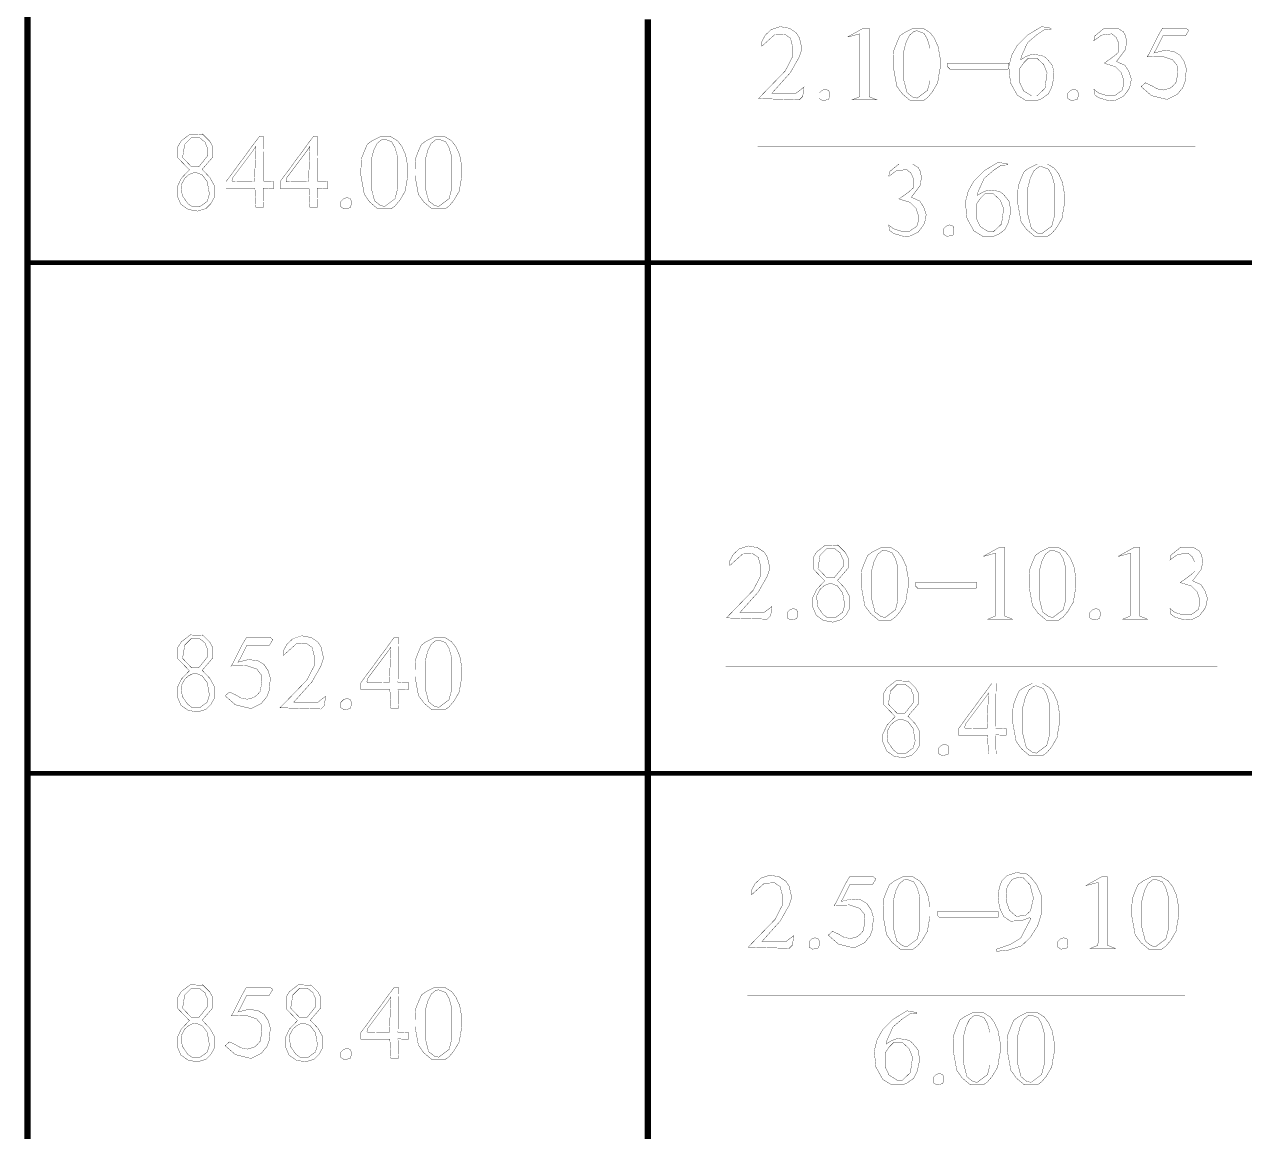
# Model space of a CAD drawing. Extents: x 94 to 452, y -72 to 1042.
# Drawn here: x 146.13 to 185.47, y 486 to 521.7 of the extents above; entities that cross this region are included whole.
import ezdxf

# ---------------------------------------------------------------- set-up
doc = ezdxf.new("R2010")
doc.units = 0
doc.header["$MEASUREMENT"] = 0
doc.layers.add('TREE_LAYER', color=7, linetype='Continuous')

msp = doc.modelspace()

# ---------------------------------------------------------------- linework, layer by layer
at = {"layer": 'TREE_LAYER'}
for points, const_width, elevation in [([(146.22612, 557.107476), (146.22612, 414.894542)], 0.2, 142.212934), ([(146.22612, 521.861332), (146.22612, 514.01873)], 0.2, 7.842602), ([(166.22612, 521.861332), (166.22612, 514.01873)], 0.2, 7.842602), ([(170.796181, 521.569829), (170.49422, 521.624731), (170.205985, 521.528652), (170.013828, 521.350221), (169.904024, 521.144339), (169.904024, 520.993358), (170.315789, 521.363947), (170.6452, 521.377672), (170.823632, 521.254143), (170.892259, 520.993358), (170.892259, 520.650221), (170.658926, 520.19728), (169.79422, 519.305123), (171.111867, 519.263947), (171.221671, 519.37375), (171.262847, 519.675711), (171.015789, 519.483554), (170.315789, 519.483554), (170.233436, 519.483554), (170.823632, 520.142378), (171.111867, 520.650221), (171.153044, 520.77375), (171.19422, 520.89728), (171.19422, 520.924731), (171.166769, 521.034535), (171.125593, 521.212966), (171.111867, 521.267868), (171.015789, 521.418849), (171.002063, 521.432574), (170.796181, 521.569829), (170.796181, 521.569829)], 0.01, 918), ([(173.362847, 521.569829), (173.170691, 521.569829), (172.676573, 521.295319), (172.704024, 521.295319), (173.060887, 521.391398), (173.060887, 521.144339), (173.060887, 519.456103), (173.047161, 519.360025), (172.813828, 519.263947), (173.609906, 519.263947), (173.404024, 519.3463), (173.362847, 519.360025), (173.362847, 519.442378), (173.362847, 521.569829), (173.362847, 521.569829)], 0.01, 918), ([(175.105985, 521.569829), (174.776573, 521.569829), (174.502063, 521.432574), (174.351083, 521.32277), (174.255004, 521.103162), (174.158926, 520.856103), (174.1452, 520.526692), (174.1452, 520.307084), (174.255004, 519.703162), (174.433436, 519.456103), (174.69422, 519.236496), (175.105985, 519.236496), (175.105985, 519.236496), (175.24324, 519.332574), (175.39422, 519.511005), (175.572651, 519.812966), (175.613828, 520.07375), (175.655004, 520.293358), (175.655004, 520.403162), (175.655004, 520.595319), (175.586377, 520.979633), (175.462847, 521.254143), (175.325593, 521.432574), (175.105985, 521.569829), (175.105985, 521.569829)], 0.01, 918), ([(174.886377, 521.487476), (174.913828, 521.487476), (175.133436, 521.405123), (175.24324, 521.212966), (175.325593, 520.924731), (175.325593, 519.881594), (175.24324, 519.565907), (174.913828, 519.318849), (174.776573, 519.3463), (174.584416, 519.49728), (174.474612, 519.92277), (174.474612, 520.814927), (174.556965, 521.130613), (174.666769, 521.350221), (174.817749, 521.47375), (174.886377, 521.487476), (174.886377, 521.487476)], 0.01, 918), ([(179.237357, 521.569829), (178.921671, 521.624731), (178.46873, 521.350221), (178.139318, 521.020809), (177.960887, 520.705123), (177.864808, 520.334535), (177.91971, 519.812966), (178.139318, 519.414927), (178.427553, 519.236496), (178.770691, 519.236496), (178.935396, 519.305123), (179.141279, 519.456103), (179.251083, 519.675711), (179.31971, 519.991398), (179.31971, 520.114927), (179.278534, 520.361986), (179.16873, 520.499241), (179.100102, 520.581594), (179.004024, 520.663947), (178.853044, 520.705123), (178.605985, 520.732574), (178.400102, 520.650221), (178.249122, 520.554143), (178.276573, 520.677672), (178.46873, 521.103162), (178.482455, 521.116888), (178.770691, 521.363947), (179.017749, 521.528652), (179.017749, 521.528652), (179.237357, 521.542378), (179.237357, 521.569829), (179.237357, 521.569829)], 0.01, 918), ([(181.378534, 521.569829), (180.939318, 521.569829), (180.637357, 521.32277), (180.609906, 521.17179), (180.856965, 521.350221), (181.186377, 521.391398), (181.323632, 521.281594), (181.405985, 521.103162), (181.405985, 520.801201), (181.282455, 520.691398), (181.117749, 520.567868), (180.939318, 520.444339), (181.296181, 520.334535), (181.488338, 520.142378), (181.556965, 519.936496), (181.556965, 519.703162), (181.515789, 519.565907), (181.282455, 519.401201), (181.021671, 519.401201), (180.760887, 519.483554), (180.609906, 519.607084), (180.637357, 519.428652), (180.760887, 519.332574), (181.090298, 519.236496), (181.309906, 519.250221), (181.556965, 519.37375), (181.666769, 519.511005), (181.749122, 519.634535), (181.776573, 519.716888), (181.817749, 519.936496), (181.735396, 520.183554), (181.611867, 520.375711), (181.337357, 520.499241), (181.625593, 520.883554), (181.666769, 521.144339), (181.625593, 521.336496), (181.556965, 521.460025), (181.378534, 521.569829), (181.378534, 521.569829)], 0.01, 918), ([(183.588338, 521.569829), (182.81971, 521.569829), (182.682455, 521.336496), (182.380495, 520.732574), (182.325593, 520.650221), (182.81971, 520.663947), (183.149122, 520.554143), (183.300102, 520.361986), (183.313828, 520.101201), (183.258926, 519.826692), (183.149122, 519.703162), (183.053044, 519.634535), (182.847161, 519.579633), (182.641279, 519.620809), (182.476573, 519.716888), (182.270691, 519.812966), (182.133436, 519.689437), (182.462847, 519.401201), (182.792259, 519.318849), (182.970691, 519.277672), (183.300102, 519.442378), (183.478534, 519.661986), (183.560887, 519.881594), (183.588338, 520.265907), (183.51971, 520.499241), (183.382455, 520.705123), (183.176573, 520.828652), (182.874612, 520.856103), (182.5452, 520.77375), (182.613828, 520.883554), (182.833436, 521.32277), (183.560887, 521.32277), (183.670691, 521.501201), (183.588338, 521.569829), (183.588338, 521.569829)], 0.01, 918), ([(178.427553, 520.540417), (178.496181, 520.609045), (178.770691, 520.609045), (178.990298, 520.403162), (179.100102, 520.128652), (179.031475, 519.634535), (178.770691, 519.387476), (178.605985, 519.387476), (178.3452, 519.552182), (178.221671, 519.812966), (178.221671, 520.279633), (178.358926, 520.47179), (178.427553, 520.540417), (178.427553, 520.540417)], 0.01, 918), ([(177.864808, 520.444339), (175.888338, 520.444339), (175.888338, 520.334535), (175.970691, 520.252182), (177.837357, 520.252182), (177.864808, 520.293358), (177.864808, 520.444339), (177.864808, 520.444339)], 0.01, 918), ([(172.058926, 519.565907), (171.949122, 519.607084), (171.839318, 519.565907), (171.756965, 519.483554), (171.756965, 519.305123), (171.866769, 519.236496), (172.058926, 519.277672), (172.086377, 519.37375), (172.086377, 519.387476), (172.086377, 519.49728), (172.058926, 519.565907), (172.058926, 519.565907)], 0.01, 918), ([(180.074612, 519.565907), (179.964808, 519.607084), (179.855004, 519.565907), (179.772651, 519.483554), (179.772651, 519.305123), (179.882455, 519.236496), (180.074612, 519.277672), (180.102063, 519.37375), (180.102063, 519.387476), (180.102063, 519.49728), (180.074612, 519.565907), (180.074612, 519.565907)], 0.01, 918), ([(151.871375, 518.146972), (151.473336, 518.160697), (151.185101, 517.94109), (151.075297, 517.762658), (151.075297, 517.39207), (151.445885, 517.007756), (151.185101, 516.733246), (151.047846, 516.445011), (151.047846, 516.184227), (151.171375, 515.895991), (151.404709, 515.731286), (151.706669, 515.676384), (151.981179, 515.758737), (152.132159, 515.909717), (152.241963, 516.101874), (152.241963, 516.513639), (152.104709, 516.760697), (151.85765, 517.021482), (152.200787, 517.419521), (152.200787, 517.748933), (152.104709, 517.927364), (151.871375, 518.160697), (151.871375, 518.146972)], 0.01, 919), ([(151.500787, 518.037168), (151.514512, 518.050893), (151.761571, 518.050893), (151.953728, 517.899913), (151.967454, 517.845011), (152.036081, 517.694031), (152.036081, 517.460697), (151.747846, 517.103835), (151.514512, 517.103835), (151.226277, 517.405795), (151.294905, 517.831286), (151.500787, 518.037168), (151.500787, 518.037168)], 0.01, 919), ([(153.83412, 518.078344), (153.696865, 518.078344), (152.626277, 516.623442), (152.626277, 516.403835), (153.55961, 516.403835), (153.587061, 515.799913), (153.83412, 515.799913), (153.820395, 516.41756), (154.163532, 516.403835), (154.163532, 516.623442), (153.820395, 516.637168), (153.83412, 518.078344), (153.83412, 518.078344)], 0.01, 919), ([(153.504709, 517.639129), (153.587061, 517.762658), (153.545885, 516.637168), (152.845885, 516.623442), (152.818434, 516.650893), (152.845885, 516.760697), (153.504709, 517.639129), (153.504709, 517.639129)], 0.01, 919), ([(155.577258, 518.078344), (155.440003, 518.078344), (154.369414, 516.623442), (154.369414, 516.403835), (155.302748, 516.403835), (155.330199, 515.799913), (155.577258, 515.799913), (155.563532, 516.41756), (155.906669, 516.403835), (155.906669, 516.623442), (155.563532, 516.637168), (155.577258, 518.078344), (155.577258, 518.078344)], 0.01, 919), ([(155.247846, 517.639129), (155.330199, 517.762658), (155.289022, 516.637168), (154.589022, 516.623442), (154.561571, 516.650893), (154.589022, 516.760697), (155.247846, 517.639129), (155.247846, 517.639129)], 0.01, 919), ([(157.938042, 518.078344), (157.60863, 518.078344), (157.33412, 517.94109), (157.18314, 517.831286), (157.087061, 517.611678), (156.990983, 517.364619), (156.977258, 517.035207), (156.977258, 516.815599), (157.087061, 516.211678), (157.265493, 515.964619), (157.526277, 515.745011), (157.938042, 515.745011), (157.938042, 515.745011), (158.075297, 515.84109), (158.226277, 516.019521), (158.404709, 516.321482), (158.445885, 516.582266), (158.487061, 516.801874), (158.487061, 516.911678), (158.487061, 517.103835), (158.418434, 517.488148), (158.294905, 517.762658), (158.15765, 517.94109), (157.938042, 518.078344), (157.938042, 518.078344)], 0.01, 919), ([(157.718434, 517.995991), (157.745885, 517.995991), (157.965493, 517.913639), (158.075297, 517.721482), (158.15765, 517.433246), (158.15765, 516.390109), (158.075297, 516.074423), (157.745885, 515.827364), (157.60863, 515.854815), (157.416473, 516.005795), (157.306669, 516.431286), (157.306669, 517.323442), (157.389022, 517.639129), (157.498826, 517.858737), (157.649807, 517.982266), (157.718434, 517.995991), (157.718434, 517.995991)], 0.01, 919), ([(159.681179, 518.078344), (159.351767, 518.078344), (159.077258, 517.94109), (158.926277, 517.831286), (158.830199, 517.611678), (158.73412, 517.364619), (158.720395, 517.035207), (158.720395, 516.815599), (158.830199, 516.211678), (159.00863, 515.964619), (159.269414, 515.745011), (159.681179, 515.745011), (159.681179, 515.745011), (159.818434, 515.84109), (159.969414, 516.019521), (160.147846, 516.321482), (160.189022, 516.582266), (160.230199, 516.801874), (160.230199, 516.911678), (160.230199, 517.103835), (160.161571, 517.488148), (160.038042, 517.762658), (159.900787, 517.94109), (159.681179, 518.078344), (159.681179, 518.078344)], 0.01, 919), ([(159.461571, 517.995991), (159.489022, 517.995991), (159.70863, 517.913639), (159.818434, 517.721482), (159.900787, 517.433246), (159.900787, 516.390109), (159.818434, 516.074423), (159.489022, 515.827364), (159.351767, 515.854815), (159.15961, 516.005795), (159.049807, 516.431286), (159.049807, 517.323442), (159.132159, 517.639129), (159.241963, 517.858737), (159.392944, 517.982266), (159.461571, 517.995991), (159.461571, 517.995991)], 0.01, 919), ([(169.766769, 517.743849), (183.876573, 517.743849)], 0.01, 918), ([(174.762847, 517.194829), (174.323632, 517.194829), (174.021671, 516.94777), (173.99422, 516.79679), (174.241279, 516.975221), (174.570691, 517.016398), (174.707945, 516.906594), (174.790298, 516.728162), (174.790298, 516.426201), (174.666769, 516.316398), (174.502063, 516.192868), (174.323632, 516.069339), (174.680495, 515.959535), (174.872651, 515.767378), (174.941279, 515.561496), (174.941279, 515.328162), (174.900102, 515.190907), (174.666769, 515.026201), (174.405985, 515.026201), (174.1452, 515.108554), (173.99422, 515.232084), (174.021671, 515.053652), (174.1452, 514.957574), (174.474612, 514.861496), (174.69422, 514.875221), (174.941279, 514.99875), (175.051083, 515.136005), (175.133436, 515.259535), (175.160887, 515.341888), (175.202063, 515.561496), (175.11971, 515.808554), (174.996181, 516.000711), (174.721671, 516.124241), (175.009906, 516.508554), (175.051083, 516.769339), (175.009906, 516.961496), (174.941279, 517.085025), (174.762847, 517.194829), (174.762847, 517.194829)], 0.01, 918), ([(177.837357, 517.194829), (177.521671, 517.249731), (177.06873, 516.975221), (176.739318, 516.645809), (176.560887, 516.330123), (176.464808, 515.959535), (176.51971, 515.437966), (176.739318, 515.039927), (177.027553, 514.861496), (177.370691, 514.861496), (177.535396, 514.930123), (177.741279, 515.081103), (177.851083, 515.300711), (177.91971, 515.616398), (177.91971, 515.739927), (177.878534, 515.986986), (177.76873, 516.124241), (177.700102, 516.206594), (177.604024, 516.288947), (177.453044, 516.330123), (177.205985, 516.357574), (177.000102, 516.275221), (176.849122, 516.179143), (176.876573, 516.302672), (177.06873, 516.728162), (177.082455, 516.741888), (177.370691, 516.988947), (177.617749, 517.153652), (177.617749, 517.153652), (177.837357, 517.167378), (177.837357, 517.194829), (177.837357, 517.194829)], 0.01, 918), ([(179.113828, 517.194829), (178.784416, 517.194829), (178.509906, 517.057574), (178.358926, 516.94777), (178.262847, 516.728162), (178.166769, 516.481103), (178.153044, 516.151692), (178.153044, 515.932084), (178.262847, 515.328162), (178.441279, 515.081103), (178.702063, 514.861496), (179.113828, 514.861496), (179.113828, 514.861496), (179.251083, 514.957574), (179.402063, 515.136005), (179.580495, 515.437966), (179.621671, 515.69875), (179.662847, 515.918358), (179.662847, 516.028162), (179.662847, 516.220319), (179.59422, 516.604633), (179.470691, 516.879143), (179.333436, 517.057574), (179.113828, 517.194829), (179.113828, 517.194829)], 0.01, 918), ([(178.89422, 517.112476), (178.921671, 517.112476), (179.141279, 517.030123), (179.251083, 516.837966), (179.333436, 516.549731), (179.333436, 515.506594), (179.251083, 515.190907), (178.921671, 514.943849), (178.784416, 514.9713), (178.592259, 515.12228), (178.482455, 515.54777), (178.482455, 516.439927), (178.564808, 516.755613), (178.674612, 516.975221), (178.825593, 517.09875), (178.89422, 517.112476), (178.89422, 517.112476)], 0.01, 918), ([(151.651767, 516.925403), (151.85765, 516.84305), (152.022356, 516.623442), (152.090983, 516.225403), (152.022356, 515.99207), (151.775297, 515.813639), (151.541963, 515.813639), (151.390983, 515.923442), (151.212552, 516.184227), (151.185101, 516.527364), (151.294905, 516.733246), (151.418434, 516.84305), (151.528238, 516.897952), (151.651767, 516.925403)], 0.01, 919), ([(177.027553, 516.165417), (177.096181, 516.234045), (177.370691, 516.234045), (177.590298, 516.028162), (177.700102, 515.753652), (177.631475, 515.259535), (177.370691, 515.012476), (177.205985, 515.012476), (176.9452, 515.177182), (176.821671, 515.437966), (176.821671, 515.904633), (176.958926, 516.09679), (177.027553, 516.165417), (177.027553, 516.165417)], 0.01, 918), ([(156.63412, 516.074423), (156.524316, 516.115599), (156.414512, 516.074423), (156.332159, 515.99207), (156.332159, 515.813639), (156.441963, 515.745011), (156.63412, 515.786188), (156.661571, 515.882266), (156.661571, 515.895991), (156.661571, 516.005795), (156.63412, 516.074423), (156.63412, 516.074423)], 0.01, 919), ([(176.066769, 515.190907), (175.956965, 515.232084), (175.847161, 515.190907), (175.764808, 515.108554), (175.764808, 514.930123), (175.874612, 514.861496), (176.066769, 514.902672), (176.09422, 514.99875), (176.09422, 515.012476), (176.09422, 515.12228), (176.066769, 515.190907), (176.066769, 515.190907)], 0.01, 918), ([(146.22612, 514.01873), (146.22612, 497.549266)], 0.2, 16.469464), ([(146.22612, 514.01873), (166.22612, 514.01873)], 0.15, 20), ([(166.22612, 514.01873), (166.22612, 497.549266)], 0.2, 16.469464), ([(166.22612, 514.01873), (186.22612, 514.01873)], 0.15, 20), ([(169.762961, 504.826323), (169.461, 504.881225), (169.172765, 504.785146), (168.980608, 504.606715), (168.870804, 504.400833), (168.870804, 504.249852), (169.282569, 504.62044), (169.611981, 504.634166), (169.790412, 504.510637), (169.85904, 504.249852), (169.85904, 503.906715), (169.625706, 503.453774), (168.761, 502.561617), (170.078647, 502.52044), (170.188451, 502.630244), (170.229628, 502.932205), (169.982569, 502.740048), (169.282569, 502.740048), (169.200216, 502.740048), (169.790412, 503.398872), (170.078647, 503.906715), (170.119824, 504.030244), (170.161, 504.153774), (170.161, 504.181225), (170.133549, 504.291029), (170.092373, 504.46946), (170.078647, 504.524362), (169.982569, 504.675342), (169.968844, 504.689068), (169.762961, 504.826323), (169.762961, 504.826323)], 0.01, 921), ([(172.357079, 504.89495), (171.95904, 504.908676), (171.670804, 504.689068), (171.561, 504.510637), (171.561, 504.140048), (171.931589, 503.755735), (171.670804, 503.481225), (171.533549, 503.192989), (171.533549, 502.932205), (171.657079, 502.64397), (171.890412, 502.479264), (172.192373, 502.424362), (172.466883, 502.506715), (172.617863, 502.657695), (172.727667, 502.849852), (172.727667, 503.261617), (172.590412, 503.508676), (172.343353, 503.76946), (172.686491, 504.167499), (172.686491, 504.496911), (172.590412, 504.675342), (172.357079, 504.908676), (172.357079, 504.89495)], 0.01, 921), ([(171.986491, 504.785146), (172.000216, 504.798872), (172.247275, 504.798872), (172.439432, 504.647891), (172.453157, 504.592989), (172.521785, 504.442009), (172.521785, 504.208676), (172.233549, 503.851813), (172.000216, 503.851813), (171.711981, 504.153774), (171.780608, 504.579264), (171.986491, 504.785146), (171.986491, 504.785146)], 0.01, 921), ([(174.072765, 504.826323), (173.743353, 504.826323), (173.468844, 504.689068), (173.317863, 504.579264), (173.221785, 504.359656), (173.125706, 504.112597), (173.111981, 503.783186), (173.111981, 503.563578), (173.221785, 502.959656), (173.400216, 502.712597), (173.661, 502.492989), (174.072765, 502.492989), (174.072765, 502.492989), (174.21002, 502.589068), (174.361, 502.767499), (174.539432, 503.06946), (174.580608, 503.330244), (174.621785, 503.549852), (174.621785, 503.659656), (174.621785, 503.851813), (174.553157, 504.236127), (174.429628, 504.510637), (174.292373, 504.689068), (174.072765, 504.826323), (174.072765, 504.826323)], 0.01, 921), ([(177.737471, 504.826323), (177.545314, 504.826323), (177.051197, 504.551813), (177.078647, 504.551813), (177.43551, 504.647891), (177.43551, 504.400833), (177.43551, 502.712597), (177.421785, 502.616519), (177.188451, 502.52044), (177.98453, 502.52044), (177.778647, 502.602793), (177.737471, 502.616519), (177.737471, 502.698872), (177.737471, 504.826323), (177.737471, 504.826323)], 0.01, 921), ([(179.480608, 504.826323), (179.151197, 504.826323), (178.876687, 504.689068), (178.725706, 504.579264), (178.629628, 504.359656), (178.533549, 504.112597), (178.519824, 503.783186), (178.519824, 503.563578), (178.629628, 502.959656), (178.808059, 502.712597), (179.068844, 502.492989), (179.480608, 502.492989), (179.480608, 502.492989), (179.617863, 502.589068), (179.768844, 502.767499), (179.947275, 503.06946), (179.988451, 503.330244), (180.029628, 503.549852), (180.029628, 503.659656), (180.029628, 503.851813), (179.961, 504.236127), (179.837471, 504.510637), (179.700216, 504.689068), (179.480608, 504.826323), (179.480608, 504.826323)], 0.01, 921), ([(182.088451, 504.826323), (181.896295, 504.826323), (181.402177, 504.551813), (181.429628, 504.551813), (181.786491, 504.647891), (181.786491, 504.400833), (181.786491, 502.712597), (181.772765, 502.616519), (181.539432, 502.52044), (182.33551, 502.52044), (182.129628, 502.602793), (182.088451, 502.616519), (182.088451, 502.698872), (182.088451, 504.826323), (182.088451, 504.826323)], 0.01, 921), ([(183.831589, 504.826323), (183.392373, 504.826323), (183.090412, 504.579264), (183.062961, 504.428284), (183.31002, 504.606715), (183.639432, 504.647891), (183.776687, 504.538088), (183.85904, 504.359656), (183.85904, 504.057695), (183.73551, 503.947891), (183.570804, 503.824362), (183.392373, 503.700833), (183.749236, 503.591029), (183.941393, 503.398872), (184.01002, 503.192989), (184.01002, 502.959656), (183.968844, 502.822401), (183.73551, 502.657695), (183.474726, 502.657695), (183.213942, 502.740048), (183.062961, 502.863578), (183.090412, 502.685146), (183.213942, 502.589068), (183.543353, 502.492989), (183.762961, 502.506715), (184.01002, 502.630244), (184.119824, 502.767499), (184.202177, 502.891029), (184.229628, 502.973382), (184.270804, 503.192989), (184.188451, 503.440048), (184.064922, 503.632205), (183.790412, 503.755735), (184.078647, 504.140048), (184.119824, 504.400833), (184.078647, 504.592989), (184.01002, 504.716519), (183.831589, 504.826323), (183.831589, 504.826323)], 0.01, 921), ([(173.853157, 504.74397), (173.880608, 504.74397), (174.100216, 504.661617), (174.21002, 504.46946), (174.292373, 504.181225), (174.292373, 503.138088), (174.21002, 502.822401), (173.880608, 502.575342), (173.743353, 502.602793), (173.551197, 502.753774), (173.441393, 503.179264), (173.441393, 504.071421), (173.523746, 504.387107), (173.633549, 504.606715), (173.78453, 504.730244), (173.853157, 504.74397), (173.853157, 504.74397)], 0.01, 921), ([(179.261, 504.74397), (179.288451, 504.74397), (179.508059, 504.661617), (179.617863, 504.46946), (179.700216, 504.181225), (179.700216, 503.138088), (179.617863, 502.822401), (179.288451, 502.575342), (179.151197, 502.602793), (178.95904, 502.753774), (178.849236, 503.179264), (178.849236, 504.071421), (178.931589, 504.387107), (179.041393, 504.606715), (179.192373, 504.730244), (179.261, 504.74397), (179.261, 504.74397)], 0.01, 921), ([(172.137471, 503.673382), (172.343353, 503.591029), (172.508059, 503.371421), (172.576687, 502.973382), (172.508059, 502.740048), (172.261, 502.561617), (172.027667, 502.561617), (171.876687, 502.671421), (171.698255, 502.932205), (171.670804, 503.275342), (171.780608, 503.481225), (171.904138, 503.591029), (172.013942, 503.645931), (172.137471, 503.673382)], 0.01, 921), ([(176.831589, 503.700833), (174.855118, 503.700833), (174.855118, 503.591029), (174.937471, 503.508676), (176.804138, 503.508676), (176.831589, 503.549852), (176.831589, 503.700833), (176.831589, 503.700833)], 0.01, 921), ([(171.025706, 502.822401), (170.915902, 502.863578), (170.806098, 502.822401), (170.723746, 502.740048), (170.723746, 502.561617), (170.833549, 502.492989), (171.025706, 502.534166), (171.053157, 502.630244), (171.053157, 502.64397), (171.053157, 502.753774), (171.025706, 502.822401), (171.025706, 502.822401)], 0.01, 921), ([(180.78453, 502.822401), (180.674726, 502.863578), (180.564922, 502.822401), (180.482569, 502.740048), (180.482569, 502.561617), (180.592373, 502.492989), (180.78453, 502.534166), (180.811981, 502.630244), (180.811981, 502.64397), (180.811981, 502.753774), (180.78453, 502.822401), (180.78453, 502.822401)], 0.01, 921), ([(151.871375, 501.997912), (151.473336, 502.011637), (151.185101, 501.792029), (151.075297, 501.613598), (151.075297, 501.24301), (151.445885, 500.858696), (151.185101, 500.584186), (151.047846, 500.295951), (151.047846, 500.035167), (151.171375, 499.746931), (151.404709, 499.582226), (151.706669, 499.527324), (151.981179, 499.609677), (152.132159, 499.760657), (152.241963, 499.952814), (152.241963, 500.364578), (152.104709, 500.611637), (151.85765, 500.872422), (152.200787, 501.270461), (152.200787, 501.599873), (152.104709, 501.778304), (151.871375, 502.011637), (151.871375, 501.997912)], 0.01, 920), ([(151.500787, 501.888108), (151.514512, 501.901833), (151.761571, 501.901833), (151.953728, 501.750853), (151.967454, 501.695951), (152.036081, 501.544971), (152.036081, 501.311637), (151.747846, 500.954775), (151.514512, 500.954775), (151.226277, 501.256735), (151.294905, 501.682226), (151.500787, 501.888108), (151.500787, 501.888108)], 0.01, 920), ([(154.053728, 501.929284), (153.285101, 501.929284), (153.147846, 501.695951), (152.845885, 501.092029), (152.790983, 501.009677), (153.285101, 501.023402), (153.614512, 500.913598), (153.765493, 500.721441), (153.779218, 500.460657), (153.724316, 500.186147), (153.614512, 500.062618), (153.518434, 499.99399), (153.312552, 499.939088), (153.106669, 499.980265), (152.941963, 500.076343), (152.736081, 500.172422), (152.598826, 500.048892), (152.928238, 499.760657), (153.25765, 499.678304), (153.436081, 499.637127), (153.765493, 499.801833), (153.943924, 500.021441), (154.026277, 500.241049), (154.053728, 500.625363), (153.985101, 500.858696), (153.847846, 501.064578), (153.641963, 501.188108), (153.340003, 501.215559), (153.010591, 501.133206), (153.079218, 501.24301), (153.298826, 501.682226), (154.026277, 501.682226), (154.136081, 501.860657), (154.053728, 501.929284), (154.053728, 501.929284)], 0.01, 920), ([(155.371375, 501.929284), (155.069414, 501.984186), (154.781179, 501.888108), (154.589022, 501.709677), (154.479218, 501.503794), (154.479218, 501.352814), (154.890983, 501.723402), (155.220395, 501.737127), (155.398826, 501.613598), (155.467454, 501.352814), (155.467454, 501.009677), (155.23412, 500.556735), (154.369414, 499.664578), (155.687061, 499.623402), (155.796865, 499.733206), (155.838042, 500.035167), (155.590983, 499.84301), (154.890983, 499.84301), (154.80863, 499.84301), (155.398826, 500.501833), (155.687061, 501.009677), (155.728238, 501.133206), (155.769414, 501.256735), (155.769414, 501.284186), (155.741963, 501.39399), (155.700787, 501.572422), (155.687061, 501.627324), (155.590983, 501.778304), (155.577258, 501.792029), (155.371375, 501.929284), (155.371375, 501.929284)], 0.01, 920), ([(158.185101, 501.929284), (158.047846, 501.929284), (156.977258, 500.474382), (156.977258, 500.254775), (157.910591, 500.254775), (157.938042, 499.650853), (158.185101, 499.650853), (158.171375, 500.2685), (158.514512, 500.254775), (158.514512, 500.474382), (158.171375, 500.488108), (158.185101, 501.929284), (158.185101, 501.929284)], 0.01, 920), ([(157.855689, 501.490069), (157.938042, 501.613598), (157.896865, 500.488108), (157.196865, 500.474382), (157.169414, 500.501833), (157.196865, 500.611637), (157.855689, 501.490069), (157.855689, 501.490069)], 0.01, 920), ([(159.681179, 501.929284), (159.351767, 501.929284), (159.077258, 501.792029), (158.926277, 501.682226), (158.830199, 501.462618), (158.73412, 501.215559), (158.720395, 500.886147), (158.720395, 500.666539), (158.830199, 500.062618), (159.00863, 499.815559), (159.269414, 499.595951), (159.681179, 499.595951), (159.681179, 499.595951), (159.818434, 499.692029), (159.969414, 499.870461), (160.147846, 500.172422), (160.189022, 500.433206), (160.230199, 500.652814), (160.230199, 500.762618), (160.230199, 500.954775), (160.161571, 501.339088), (160.038042, 501.613598), (159.900787, 501.792029), (159.681179, 501.929284), (159.681179, 501.929284)], 0.01, 920), ([(159.461571, 501.846931), (159.489022, 501.846931), (159.70863, 501.764578), (159.818434, 501.572422), (159.900787, 501.284186), (159.900787, 500.241049), (159.818434, 499.925363), (159.489022, 499.678304), (159.351767, 499.705755), (159.15961, 499.856735), (159.049807, 500.282226), (159.049807, 501.174382), (159.132159, 501.490069), (159.241963, 501.709677), (159.392944, 501.833206), (159.461571, 501.846931), (159.461571, 501.846931)], 0.01, 920), ([(168.733549, 501.000342), (184.586491, 501.000342)], 0.01, 921), ([(151.651767, 500.776343), (151.85765, 500.69399), (152.022356, 500.474382), (152.090983, 500.076343), (152.022356, 499.84301), (151.775297, 499.664578), (151.541963, 499.664578), (151.390983, 499.774382), (151.212552, 500.035167), (151.185101, 500.378304), (151.294905, 500.584186), (151.418434, 500.69399), (151.528238, 500.748892), (151.651767, 500.776343)], 0.01, 920), ([(174.628647, 500.51995), (174.230608, 500.533676), (173.942373, 500.314068), (173.832569, 500.135637), (173.832569, 499.765048), (174.203157, 499.380735), (173.942373, 499.106225), (173.805118, 498.817989), (173.805118, 498.557205), (173.928647, 498.26897), (174.161981, 498.104264), (174.463942, 498.049362), (174.738451, 498.131715), (174.889432, 498.282695), (174.999236, 498.474852), (174.999236, 498.886617), (174.861981, 499.133676), (174.614922, 499.39446), (174.958059, 499.792499), (174.958059, 500.121911), (174.861981, 500.300342), (174.628647, 500.533676), (174.628647, 500.51995)], 0.01, 921), ([(177.456098, 500.451323), (177.318844, 500.451323), (176.248255, 498.996421), (176.248255, 498.776813), (177.181589, 498.776813), (177.20904, 498.172891), (177.456098, 498.172891), (177.442373, 498.790538), (177.78551, 498.776813), (177.78551, 498.996421), (177.442373, 499.010146), (177.456098, 500.451323), (177.456098, 500.451323)], 0.01, 921), ([(178.952177, 500.451323), (178.622765, 500.451323), (178.348255, 500.314068), (178.197275, 500.204264), (178.101197, 499.984656), (178.005118, 499.737597), (177.991393, 499.408186), (177.991393, 499.188578), (178.101197, 498.584656), (178.279628, 498.337597), (178.540412, 498.117989), (178.952177, 498.117989), (178.952177, 498.117989), (179.089432, 498.214068), (179.240412, 498.392499), (179.418844, 498.69446), (179.46002, 498.955244), (179.501197, 499.174852), (179.501197, 499.284656), (179.501197, 499.476813), (179.432569, 499.861127), (179.30904, 500.135637), (179.171785, 500.314068), (178.952177, 500.451323), (178.952177, 500.451323)], 0.01, 921), ([(174.258059, 500.410146), (174.271785, 500.423872), (174.518844, 500.423872), (174.711, 500.272891), (174.724726, 500.217989), (174.793353, 500.067009), (174.793353, 499.833676), (174.505118, 499.476813), (174.271785, 499.476813), (173.983549, 499.778774), (174.052177, 500.204264), (174.258059, 500.410146), (174.258059, 500.410146)], 0.01, 921), ([(177.126687, 500.012107), (177.20904, 500.135637), (177.167863, 499.010146), (176.467863, 498.996421), (176.440412, 499.023872), (176.467863, 499.133676), (177.126687, 500.012107), (177.126687, 500.012107)], 0.01, 921), ([(178.732569, 500.36897), (178.76002, 500.36897), (178.979628, 500.286617), (179.089432, 500.09446), (179.171785, 499.806225), (179.171785, 498.763088), (179.089432, 498.447401), (178.76002, 498.200342), (178.622765, 498.227793), (178.430608, 498.378774), (178.320804, 498.804264), (178.320804, 499.696421), (178.403157, 500.012107), (178.512961, 500.231715), (178.663942, 500.355244), (178.732569, 500.36897), (178.732569, 500.36897)], 0.01, 921), ([(156.63412, 499.925363), (156.524316, 499.966539), (156.414512, 499.925363), (156.332159, 499.84301), (156.332159, 499.664578), (156.441963, 499.595951), (156.63412, 499.637127), (156.661571, 499.733206), (156.661571, 499.746931), (156.661571, 499.856735), (156.63412, 499.925363), (156.63412, 499.925363)], 0.01, 920), ([(174.40904, 499.298382), (174.614922, 499.216029), (174.779628, 498.996421), (174.848255, 498.598382), (174.779628, 498.365048), (174.532569, 498.186617), (174.299236, 498.186617), (174.148255, 498.296421), (173.969824, 498.557205), (173.942373, 498.900342), (174.052177, 499.106225), (174.175706, 499.216029), (174.28551, 499.270931), (174.40904, 499.298382)], 0.01, 921), ([(175.905118, 498.447401), (175.795314, 498.488578), (175.68551, 498.447401), (175.603157, 498.365048), (175.603157, 498.186617), (175.712961, 498.117989), (175.905118, 498.159166), (175.932569, 498.255244), (175.932569, 498.26897), (175.932569, 498.378774), (175.905118, 498.447401), (175.905118, 498.447401)], 0.01, 921), ([(146.22612, 497.549266), (146.22612, 485.654653)], 0.2, 11.894613), ([(146.22612, 497.549266), (166.22612, 497.549266)], 0.15, 20), ([(166.22612, 497.549266), (166.22612, 485.654653)], 0.2, 11.894613), ([(166.22612, 497.549266), (186.22612, 497.549266)], 0.15, 20), ([(170.466062, 494.212646), (170.164102, 494.267548), (169.875866, 494.17147), (169.683709, 493.993038), (169.573905, 493.787156), (169.573905, 493.636176), (169.98567, 494.006764), (170.315082, 494.020489), (170.493513, 493.89696), (170.562141, 493.636176), (170.562141, 493.293038), (170.328807, 492.840097), (169.464102, 491.94794), (170.781749, 491.906764), (170.891553, 492.016568), (170.932729, 492.318529), (170.68567, 492.126372), (169.98567, 492.126372), (169.903317, 492.126372), (170.493513, 492.785195), (170.781749, 493.293038), (170.822925, 493.416568), (170.864102, 493.540097), (170.864102, 493.567548), (170.836651, 493.677352), (170.795474, 493.855784), (170.781749, 493.910686), (170.68567, 494.061666), (170.671945, 494.075391), (170.466062, 494.212646), (170.466062, 494.212646)], 0.01, 923), ([(173.499396, 494.212646), (172.730768, 494.212646), (172.593513, 493.979313), (172.291553, 493.375391), (172.236651, 493.293038), (172.730768, 493.306764), (173.06018, 493.19696), (173.21116, 493.004803), (173.224886, 492.744019), (173.169984, 492.469509), (173.06018, 492.34598), (172.964102, 492.277352), (172.758219, 492.22245), (172.552337, 492.263627), (172.387631, 492.359705), (172.181749, 492.455784), (172.044494, 492.332254), (172.373905, 492.044019), (172.703317, 491.961666), (172.881749, 491.920489), (173.21116, 492.085195), (173.389592, 492.304803), (173.471945, 492.524411), (173.499396, 492.908725), (173.430768, 493.142058), (173.293513, 493.34794), (173.087631, 493.47147), (172.78567, 493.498921), (172.456258, 493.416568), (172.524886, 493.526372), (172.744494, 493.965587), (173.471945, 493.965587), (173.581749, 494.144019), (173.499396, 494.212646), (173.499396, 494.212646)], 0.01, 923), ([(174.775866, 494.212646), (174.446454, 494.212646), (174.171945, 494.075391), (174.020964, 493.965587), (173.924886, 493.74598), (173.828807, 493.498921), (173.815082, 493.169509), (173.815082, 492.949901), (173.924886, 492.34598), (174.103317, 492.098921), (174.364102, 491.879313), (174.775866, 491.879313), (174.775866, 491.879313), (174.913121, 491.975391), (175.064102, 492.153823), (175.242533, 492.455784), (175.283709, 492.716568), (175.324886, 492.936176), (175.324886, 493.04598), (175.324886, 493.238136), (175.256258, 493.62245), (175.132729, 493.89696), (174.995474, 494.075391), (174.775866, 494.212646), (174.775866, 494.212646)], 0.01, 923), ([(178.440572, 494.308725), (178.11116, 494.349901), (177.8092, 494.253823), (177.644494, 494.089117), (177.562141, 493.869509), (177.520964, 493.636176), (177.562141, 493.224411), (177.699396, 492.936176), (177.919003, 492.785195), (178.275866, 492.798921), (178.536651, 492.894999), (178.577827, 492.867548), (178.248415, 492.236176), (177.905278, 492.030293), (177.466062, 491.879313), (177.466062, 491.810686), (177.850376, 491.851862), (178.028807, 491.906764), (178.275866, 491.989117), (178.522925, 492.22245), (178.550376, 492.249901), (178.797435, 492.634215), (178.907239, 492.991078), (178.907239, 493.636176), (178.769984, 493.951862), (178.591553, 494.185195), (178.440572, 494.308725), (178.440572, 494.308725)], 0.01, 923), ([(178.097435, 494.17147), (178.179788, 494.198921), (178.330768, 494.185195), (178.550376, 493.951862), (178.66018, 493.526372), (178.564102, 493.114607), (178.413121, 492.977352), (178.11116, 492.936176), (177.891553, 493.128333), (177.781749, 493.430293), (177.8092, 493.883235), (177.919003, 494.061666), (177.932729, 494.075391), (177.973905, 494.130293), (178.097435, 494.17147), (178.097435, 494.17147)], 0.01, 923), ([(181.048415, 494.212646), (180.856258, 494.212646), (180.362141, 493.938136), (180.389592, 493.938136), (180.746454, 494.034215), (180.746454, 493.787156), (180.746454, 492.098921), (180.732729, 492.002842), (180.499396, 491.906764), (181.295474, 491.906764), (181.089592, 491.989117), (181.048415, 492.002842), (181.048415, 492.085195), (181.048415, 494.212646), (181.048415, 494.212646)], 0.01, 923), ([(182.791553, 494.212646), (182.462141, 494.212646), (182.187631, 494.075391), (182.036651, 493.965587), (181.940572, 493.74598), (181.844494, 493.498921), (181.830768, 493.169509), (181.830768, 492.949901), (181.940572, 492.34598), (182.119003, 492.098921), (182.379788, 491.879313), (182.791553, 491.879313), (182.791553, 491.879313), (182.928807, 491.975391), (183.079788, 492.153823), (183.258219, 492.455784), (183.299396, 492.716568), (183.340572, 492.936176), (183.340572, 493.04598), (183.340572, 493.238136), (183.271945, 493.62245), (183.148415, 493.89696), (183.01116, 494.075391), (182.791553, 494.212646), (182.791553, 494.212646)], 0.01, 923), ([(174.556258, 494.130293), (174.583709, 494.130293), (174.803317, 494.04794), (174.913121, 493.855784), (174.995474, 493.567548), (174.995474, 492.524411), (174.913121, 492.208725), (174.583709, 491.961666), (174.446454, 491.989117), (174.254298, 492.140097), (174.144494, 492.565587), (174.144494, 493.457744), (174.226847, 493.773431), (174.336651, 493.993038), (174.487631, 494.116568), (174.556258, 494.130293), (174.556258, 494.130293)], 0.01, 923), ([(182.571945, 494.130293), (182.599396, 494.130293), (182.819003, 494.04794), (182.928807, 493.855784), (183.01116, 493.567548), (183.01116, 492.524411), (182.928807, 492.208725), (182.599396, 491.961666), (182.462141, 491.989117), (182.269984, 492.140097), (182.16018, 492.565587), (182.16018, 493.457744), (182.242533, 493.773431), (182.352337, 493.993038), (182.503317, 494.116568), (182.571945, 494.130293), (182.571945, 494.130293)], 0.01, 923), ([(177.53469, 493.087156), (175.558219, 493.087156), (175.558219, 492.977352), (175.640572, 492.894999), (177.507239, 492.894999), (177.53469, 492.936176), (177.53469, 493.087156), (177.53469, 493.087156)], 0.01, 923), ([(171.728807, 492.208725), (171.619003, 492.249901), (171.5092, 492.208725), (171.426847, 492.126372), (171.426847, 491.94794), (171.536651, 491.879313), (171.728807, 491.920489), (171.756258, 492.016568), (171.756258, 492.030293), (171.756258, 492.140097), (171.728807, 492.208725), (171.728807, 492.208725)], 0.01, 923), ([(179.744494, 492.208725), (179.63469, 492.249901), (179.524886, 492.208725), (179.442533, 492.126372), (179.442533, 491.94794), (179.552337, 491.879313), (179.744494, 491.920489), (179.771945, 492.016568), (179.771945, 492.030293), (179.771945, 492.140097), (179.744494, 492.208725), (179.744494, 492.208725)], 0.01, 923), ([(151.871375, 490.718225), (151.473336, 490.73195), (151.185101, 490.512342), (151.075297, 490.333911), (151.075297, 489.963323), (151.445885, 489.579009), (151.185101, 489.304499), (151.047846, 489.016264), (151.047846, 488.75548), (151.171375, 488.467244), (151.404709, 488.302539), (151.706669, 488.247637), (151.981179, 488.329989), (152.132159, 488.48097), (152.241963, 488.673127), (152.241963, 489.084891), (152.104709, 489.33195), (151.85765, 489.592735), (152.200787, 489.990774), (152.200787, 490.320186), (152.104709, 490.498617), (151.871375, 490.73195), (151.871375, 490.718225)], 0.01, 922), ([(151.500787, 490.608421), (151.514512, 490.622146), (151.761571, 490.622146), (151.953728, 490.471166), (151.967454, 490.416264), (152.036081, 490.265284), (152.036081, 490.03195), (151.747846, 489.675088), (151.514512, 489.675088), (151.226277, 489.977048), (151.294905, 490.402539), (151.500787, 490.608421), (151.500787, 490.608421)], 0.01, 922), ([(154.053728, 490.649597), (153.285101, 490.649597), (153.147846, 490.416264), (152.845885, 489.812342), (152.790983, 489.729989), (153.285101, 489.743715), (153.614512, 489.633911), (153.765493, 489.441754), (153.779218, 489.18097), (153.724316, 488.90646), (153.614512, 488.782931), (153.518434, 488.714303), (153.312552, 488.659401), (153.106669, 488.700578), (152.941963, 488.796656), (152.736081, 488.892735), (152.598826, 488.769205), (152.928238, 488.48097), (153.25765, 488.398617), (153.436081, 488.35744), (153.765493, 488.522146), (153.943924, 488.741754), (154.026277, 488.961362), (154.053728, 489.345676), (153.985101, 489.579009), (153.847846, 489.784891), (153.641963, 489.908421), (153.340003, 489.935872), (153.010591, 489.853519), (153.079218, 489.963323), (153.298826, 490.402539), (154.026277, 490.402539), (154.136081, 490.58097), (154.053728, 490.649597), (154.053728, 490.649597)], 0.01, 922), ([(155.35765, 490.718225), (154.95961, 490.73195), (154.671375, 490.512342), (154.561571, 490.333911), (154.561571, 489.963323), (154.932159, 489.579009), (154.671375, 489.304499), (154.53412, 489.016264), (154.53412, 488.75548), (154.65765, 488.467244), (154.890983, 488.302539), (155.192944, 488.247637), (155.467454, 488.329989), (155.618434, 488.48097), (155.728238, 488.673127), (155.728238, 489.084891), (155.590983, 489.33195), (155.343924, 489.592735), (155.687061, 489.990774), (155.687061, 490.320186), (155.590983, 490.498617), (155.35765, 490.73195), (155.35765, 490.718225)], 0.01, 922), ([(154.987061, 490.608421), (155.000787, 490.622146), (155.247846, 490.622146), (155.440003, 490.471166), (155.453728, 490.416264), (155.522356, 490.265284), (155.522356, 490.03195), (155.23412, 489.675088), (155.000787, 489.675088), (154.712552, 489.977048), (154.781179, 490.402539), (154.987061, 490.608421), (154.987061, 490.608421)], 0.01, 922), ([(158.185101, 490.649597), (158.047846, 490.649597), (156.977258, 489.194695), (156.977258, 488.975088), (157.910591, 488.975088), (157.938042, 488.371166), (158.185101, 488.371166), (158.171375, 488.988813), (158.514512, 488.975088), (158.514512, 489.194695), (158.171375, 489.208421), (158.185101, 490.649597), (158.185101, 490.649597)], 0.01, 922), ([(159.681179, 490.649597), (159.351767, 490.649597), (159.077258, 490.512342), (158.926277, 490.402539), (158.830199, 490.182931), (158.73412, 489.935872), (158.720395, 489.60646), (158.720395, 489.386852), (158.830199, 488.782931), (159.00863, 488.535872), (159.269414, 488.316264), (159.681179, 488.316264), (159.681179, 488.316264), (159.818434, 488.412342), (159.969414, 488.590774), (160.147846, 488.892735), (160.189022, 489.153519), (160.230199, 489.373127), (160.230199, 489.482931), (160.230199, 489.675088), (160.161571, 490.059401), (160.038042, 490.333911), (159.900787, 490.512342), (159.681179, 490.649597), (159.681179, 490.649597)], 0.01, 922), ([(157.855689, 490.210382), (157.938042, 490.333911), (157.896865, 489.208421), (157.196865, 489.194695), (157.169414, 489.222146), (157.196865, 489.33195), (157.855689, 490.210382), (157.855689, 490.210382)], 0.01, 922), ([(159.461571, 490.567244), (159.489022, 490.567244), (159.70863, 490.484891), (159.818434, 490.292735), (159.900787, 490.004499), (159.900787, 488.961362), (159.818434, 488.645676), (159.489022, 488.398617), (159.351767, 488.426068), (159.15961, 488.577048), (159.049807, 489.002539), (159.049807, 489.894695), (159.132159, 490.210382), (159.241963, 490.429989), (159.392944, 490.553519), (159.461571, 490.567244), (159.461571, 490.567244)], 0.01, 922), ([(169.436651, 490.386666), (183.546454, 490.386666)], 0.01, 923), ([(174.899396, 489.837646), (174.583709, 489.892548), (174.130768, 489.618038), (173.801356, 489.288627), (173.622925, 488.97294), (173.526847, 488.602352), (173.581749, 488.080784), (173.801356, 487.682744), (174.089592, 487.504313), (174.432729, 487.504313), (174.597435, 487.57294), (174.803317, 487.723921), (174.913121, 487.943529), (174.981749, 488.259215), (174.981749, 488.382744), (174.940572, 488.629803), (174.830768, 488.767058), (174.762141, 488.849411), (174.666062, 488.931764), (174.515082, 488.97294), (174.268023, 489.000391), (174.062141, 488.918038), (173.91116, 488.82196), (173.938611, 488.945489), (174.130768, 489.37098), (174.144494, 489.384705), (174.432729, 489.631764), (174.679788, 489.79647), (174.679788, 489.79647), (174.899396, 489.810195), (174.899396, 489.837646), (174.899396, 489.837646)], 0.01, 923), ([(177.040572, 489.837646), (176.71116, 489.837646), (176.436651, 489.700391), (176.28567, 489.590587), (176.189592, 489.37098), (176.093513, 489.123921), (176.079788, 488.794509), (176.079788, 488.574901), (176.189592, 487.97098), (176.368023, 487.723921), (176.628807, 487.504313), (177.040572, 487.504313), (177.040572, 487.504313), (177.177827, 487.600391), (177.328807, 487.778823), (177.507239, 488.080784), (177.548415, 488.341568), (177.589592, 488.561176), (177.589592, 488.67098), (177.589592, 488.863136), (177.520964, 489.24745), (177.397435, 489.52196), (177.26018, 489.700391), (177.040572, 489.837646), (177.040572, 489.837646)], 0.01, 923), ([(178.783709, 489.837646), (178.454298, 489.837646), (178.179788, 489.700391), (178.028807, 489.590587), (177.932729, 489.37098), (177.836651, 489.123921), (177.822925, 488.794509), (177.822925, 488.574901), (177.932729, 487.97098), (178.11116, 487.723921), (178.371945, 487.504313), (178.783709, 487.504313), (178.783709, 487.504313), (178.920964, 487.600391), (179.071945, 487.778823), (179.250376, 488.080784), (179.291553, 488.341568), (179.332729, 488.561176), (179.332729, 488.67098), (179.332729, 488.863136), (179.264102, 489.24745), (179.140572, 489.52196), (179.003317, 489.700391), (178.783709, 489.837646), (178.783709, 489.837646)], 0.01, 923), ([(151.651767, 489.496656), (151.85765, 489.414303), (152.022356, 489.194695), (152.090983, 488.796656), (152.022356, 488.563323), (151.775297, 488.384891), (151.541963, 488.384891), (151.390983, 488.494695), (151.212552, 488.75548), (151.185101, 489.098617), (151.294905, 489.304499), (151.418434, 489.414303), (151.528238, 489.469205), (151.651767, 489.496656)], 0.01, 922), ([(155.138042, 489.496656), (155.343924, 489.414303), (155.50863, 489.194695), (155.577258, 488.796656), (155.50863, 488.563323), (155.261571, 488.384891), (155.028238, 488.384891), (154.877258, 488.494695), (154.698826, 488.75548), (154.671375, 489.098617), (154.781179, 489.304499), (154.904709, 489.414303), (155.014512, 489.469205), (155.138042, 489.496656)], 0.01, 922), ([(176.820964, 489.755293), (176.848415, 489.755293), (177.068023, 489.67294), (177.177827, 489.480784), (177.26018, 489.192548), (177.26018, 488.149411), (177.177827, 487.833725), (176.848415, 487.586666), (176.71116, 487.614117), (176.519003, 487.765097), (176.4092, 488.190587), (176.4092, 489.082744), (176.491553, 489.398431), (176.601356, 489.618038), (176.752337, 489.741568), (176.820964, 489.755293), (176.820964, 489.755293)], 0.01, 923), ([(178.564102, 489.755293), (178.591553, 489.755293), (178.81116, 489.67294), (178.920964, 489.480784), (179.003317, 489.192548), (179.003317, 488.149411), (178.920964, 487.833725), (178.591553, 487.586666), (178.454298, 487.614117), (178.262141, 487.765097), (178.152337, 488.190587), (178.152337, 489.082744), (178.23469, 489.398431), (178.344494, 489.618038), (178.495474, 489.741568), (178.564102, 489.755293), (178.564102, 489.755293)], 0.01, 923), ([(156.63412, 488.645676), (156.524316, 488.686852), (156.414512, 488.645676), (156.332159, 488.563323), (156.332159, 488.384891), (156.441963, 488.316264), (156.63412, 488.35744), (156.661571, 488.453519), (156.661571, 488.467244), (156.661571, 488.577048), (156.63412, 488.645676), (156.63412, 488.645676)], 0.01, 922), ([(174.089592, 488.808235), (174.158219, 488.876862), (174.432729, 488.876862), (174.652337, 488.67098), (174.762141, 488.39647), (174.693513, 487.902352), (174.432729, 487.655293), (174.268023, 487.655293), (174.007239, 487.819999), (173.883709, 488.080784), (173.883709, 488.54745), (174.020964, 488.739607), (174.089592, 488.808235), (174.089592, 488.808235)], 0.01, 923), ([(175.736651, 487.833725), (175.626847, 487.874901), (175.517043, 487.833725), (175.43469, 487.751372), (175.43469, 487.57294), (175.544494, 487.504313), (175.736651, 487.545489), (175.764102, 487.641568), (175.764102, 487.655293), (175.764102, 487.765097), (175.736651, 487.833725), (175.736651, 487.833725)], 0.01, 923)]:
    msp.add_lwpolyline(points, dxfattribs=dict(at, const_width=const_width, elevation=elevation))

doc.saveas('drawing.dxf')
